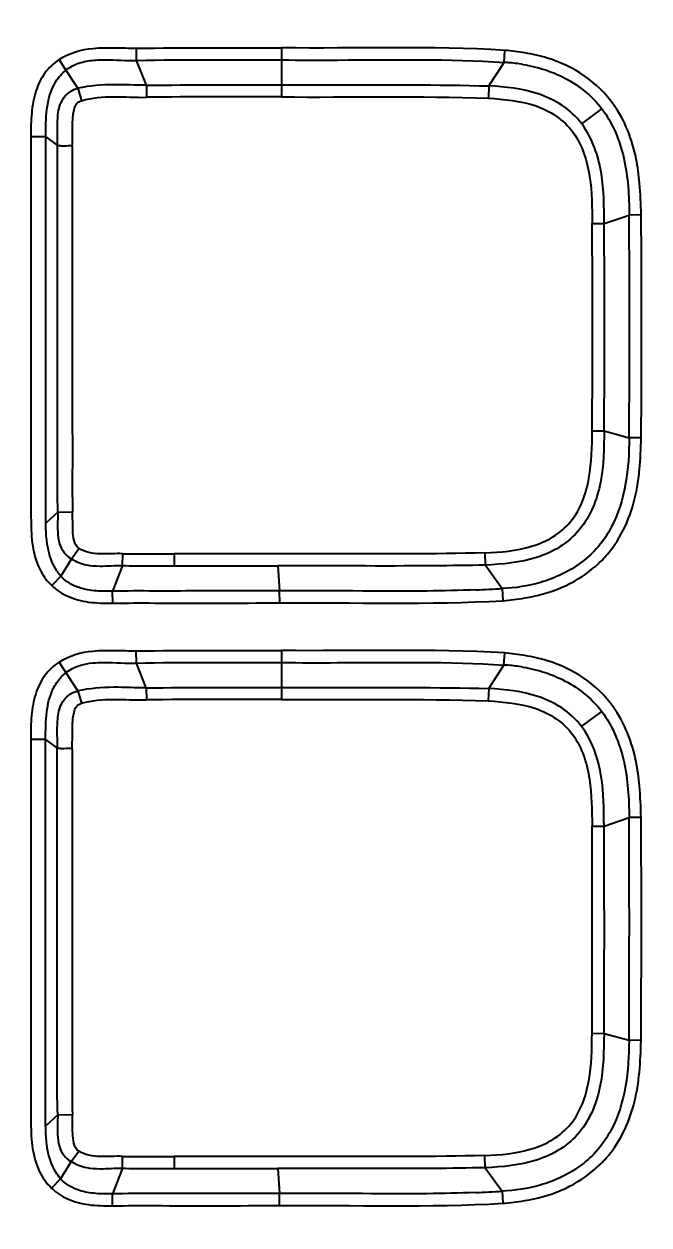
# Model space of a CAD drawing. Header units: millimetres. Extents: x 7426 to 8300, y 123 to 421.
# Drawn here: x 8011.42 to 8014.69, y 324.44 to 330.72 of the extents above; entities that cross this region are included whole.
import ezdxf

# ---------------------------------------------------------------- set-up
doc = ezdxf.new("R2010")
doc.units = ezdxf.units.MM
doc.layers.add('20_ALL_FEATURES', color=7, linetype='Continuous')
doc.layers.add('多重引线', color=7, linetype='Continuous')
doc.styles.add('微软雅黑', font='msyh.ttc')
doc.dimstyles.new('尺寸标注_1_4比例', dxfattribs={"dimtxt": 2.1, "dimasz": 1.7, "dimexe": 0.5, "dimexo": 0.4, "dimgap": 0.5, "dimtad": 1, "dimdec": 1, "dimlfac": 4, "dimdsep": 46, "dimtxsty": '微软雅黑', "dimcen": 0.09, "dimadec": 0, "dimazin": 0, "dimtp": 0.01, "dimtm": 0.01, "dimtfac": 1, "dimtdec": 1, "dimtofl": 0, "dimtmove": 0, "dimatfit": 3, "dimfxl": 1, "dimtolj": 1, "dimarcsym": 0})

# ---------------------------------------------------------------- blocks, each defined once
blk = doc.blocks.new('*D890')
at = {"layer": 'Defpoints', "color": 0}
for p in [(8010.9443, 360.1863), (8006.63, 320.4735), (8032.781, 320.4735)]:
    blk.add_point(p, dxfattribs=at)
at = {"layer": '多重引线', "color": 0, "lineweight": -2}
for p, q in [((8011.3443, 360.1863), (8033.281, 360.1863)), ((8032.781, 358.4863), (8032.781, 322.1735)), ((8007.03, 320.4735), (8033.281, 320.4735))]:
    blk.add_line(p, q, dxfattribs=at)
at = {"layer": '多重引线', "color": 0}
for points in [[(8033.0643, 358.4863), (8032.4976, 358.4863), (8032.781, 360.1863)], [(8032.4976, 322.1735), (8033.0643, 322.1735), (8032.781, 320.4735)]]:
    blk.add_solid(points, dxfattribs=at)
at = {"layer": '多重引线', "color": 0, "insert": (8031.1896, 340.3299), "char_height": 2.1, "attachment_point": 5, "rotation": 90, "style": '微软雅黑'}
blk.add_mtext('\\A1;158.9', dxfattribs=at)

msp = doc.modelspace()

# ---------------------------------------------------------------- linework, layer by layer
at = {"layer": '20_ALL_FEATURES', "color": 7, "linetype": 'Continuous'}
for p, q in [((8012.0094, 330.5272), (8012.0082, 330.5904)), ((8012.7667, 330.5926), (8012.7663, 330.3362)), ((8011.6346, 330.4852), (8011.6045, 330.5315)), ((8012.0604, 330.397), (8012.0094, 330.5272)), ((8013.9299, 330.5164), (8013.9338, 330.5796)), ((8011.7024, 330.3811), (8011.6346, 330.4852)), ((8013.8501, 330.3937), (8013.9299, 330.5164)), ((8011.7024, 330.3811), (8011.7217, 330.3166)), ((8012.0604, 330.397), (8012.0613, 330.3342)), ((8013.8501, 330.3937), (8013.8479, 330.3298)), ((8014.3356, 330.1951), (8014.441, 330.2742)), ((8011.5344, 330.1276), (8011.4565, 330.1276)), ((8011.5344, 330.1276), (8011.5954, 330.0817)), ((8014.4529, 329.6743), (8014.5836, 329.7191)), ((8014.6466, 329.7194), (8014.5836, 329.7191)), ((8014.3901, 329.674), (8014.4529, 329.6743)), ((8014.39, 328.5922), (8014.4529, 328.5919)), ((8014.4529, 328.5919), (8014.5834, 328.5557)), ((8014.6464, 328.5553), (8014.5834, 328.5557)), ((8011.5976, 328.166), (8011.5347, 328.1088)), ((8011.5976, 328.166), (8011.6744, 328.1683)), ((8011.6687, 327.9217), (8011.7075, 327.9772)), ((8013.8319, 327.8899), (8013.83, 327.9538)), ((8011.6687, 327.9217), (8011.6129, 327.8327)), ((8011.9354, 327.8876), (8011.937, 327.9494)), ((8012.2058, 327.9484), (8012.2058, 327.8856)), ((8011.6129, 327.8327), (8011.5656, 327.7833)), ((8011.9354, 327.8876), (8011.8834, 327.7535)), ((8012.748, 327.8856), (8012.7567, 327.7555)), ((8013.8319, 327.8899), (8013.9203, 327.7671)), ((8013.9203, 327.7671), (8013.9239, 327.7039)), ((8011.8842, 327.6911), (8011.8834, 327.7535)), ((8012.7572, 327.6924), (8012.7567, 327.7555)), ((8012.0086, 327.3782), (8012.0075, 327.4414)), ((8012.7659, 327.4436), (8012.7656, 327.1872)), ((8013.9292, 327.3674), (8013.9331, 327.4306)), ((8011.7017, 327.2321), (8011.6038, 327.3825)), ((8012.0596, 327.248), (8012.0086, 327.3782)), ((8013.8494, 327.2447), (8013.9292, 327.3674)), ((8011.7017, 327.2321), (8011.721, 327.1676)), ((8012.0596, 327.248), (8012.0606, 327.1852)), ((8013.8494, 327.2447), (8013.8472, 327.1808)), ((8014.3349, 327.0461), (8014.4402, 327.1252)), ((8011.5337, 326.9786), (8011.4558, 326.9786)), ((8011.5337, 326.9786), (8011.5947, 326.9327)), ((8014.3894, 326.525), (8014.4522, 326.5253)), ((8014.4522, 326.5253), (8014.5829, 326.5701)), ((8014.6459, 326.5704), (8014.5829, 326.5701)), ((8014.3893, 325.4432), (8014.4522, 325.4429)), ((8014.4522, 325.4429), (8014.5827, 325.4067)), ((8014.6457, 325.4063), (8014.5827, 325.4067)), ((8011.5969, 325.017), (8011.534, 324.9598)), ((8011.5969, 325.017), (8011.6737, 325.0193)), ((8011.6679, 324.7727), (8011.7068, 324.8281)), ((8011.6679, 324.7727), (8011.6122, 324.6837)), ((8011.9347, 324.7386), (8011.9363, 324.8004)), ((8012.2051, 324.7994), (8012.205, 324.7366)), ((8013.8312, 324.7409), (8013.8293, 324.8048)), ((8011.9347, 324.7386), (8011.8826, 324.6045)), ((8012.7473, 324.7366), (8012.756, 324.6065)), ((8013.8312, 324.7409), (8013.9196, 324.6181)), ((8011.6122, 324.6837), (8011.5649, 324.6342)), ((8011.8835, 324.5421), (8011.8826, 324.6045)), ((8012.7564, 324.5434), (8012.756, 324.6065)), ((8013.9196, 324.6181), (8013.9232, 324.5549))]:
    msp.add_line(p, q, dxfattribs=at)
for centre, radius, start, end in [((8013.8893, 329.6587), 0.8587, 85.82749, 87.29211), ((8013.8909, 329.6772), 0.8401, 80.60589, 85.84315), ((7905.7542, 329.1601), 108.8308, 359.681813, 0.294286), ((7907.4992, 329.1561), 107.1489, 359.678732, 0.301188), ((7913.4332, 329.1406), 100.9584, 359.688775, 0.302706), ((7915.157, 329.1359), 99.2974, 359.686072, 0.310668), ((8014.0152, 328.3363), 0.5986, 315.4189, 323.50884), ((8013.9913, 328.3595), 0.6319, 309.98193, 315.43986), ((8011.8063, 328.0193), 0.3385, 205.77257, 208.9559), ((8011.7992, 327.9976), 0.2487, 213.52247, 221.50626), ((8012.473, 455.5129), 127.6276, 269.880017, 270.123433), ((8013.538, 334.0836), 6.3281, 272.20946, 273.46377), ((8013.8886, 326.5096), 0.8587, 85.83109, 87.29211), ((8013.8902, 326.5284), 0.8399, 80.5563, 85.84712), ((7913.4325, 325.9916), 100.9584, 359.688775, 0.302706), ((7915.1563, 325.9869), 99.2974, 359.686072, 0.310668), ((7905.7535, 326.0111), 108.8308, 359.681813, 0.294286), ((7907.4985, 326.0071), 107.1489, 359.678732, 0.301188), ((8014.019, 325.1836), 0.5928, 317.67369, 323.3557), ((8013.9938, 325.2069), 0.627, 309.86462, 317.65166), ((8012.4723, 452.3639), 127.6276, 269.880017, 270.123433), ((8013.5373, 330.9333), 6.3268, 272.21189, 273.46385)]:
    msp.add_arc(centre, radius, start, end, dxfattribs=at)
for points, knots in [([(7985.2818, 358.8617), (7987.3311, 358.8617), (7990.4049, 358.8617), (7994.5034, 358.8617), (7997.5773, 358.8617), (8000.6511, 358.8617), (8003.725, 358.8617), (8006.2865, 358.8617), (8008.3359, 358.8617), (8009.8728, 358.8618), (8011.4098, 358.8611), (8012.9461, 358.8568), (8014.2302, 358.8343), (8015.2451, 358.6877), (8015.977, 358.4318), (8016.569, 357.9158), (8016.9147, 357.2177), (8017.0858, 356.4657), (8017.1526, 355.6989), (8017.1711, 354.9311), (8017.1822, 353.9068), (8017.1919, 352.1137), (8017.1883, 349.5521), (8017.1895, 346.4779), (8017.1892, 343.404), (8017.1893, 340.3302), (8017.1892, 337.2563), (8017.1895, 334.1825), (8017.1883, 331.109), (8017.1918, 328.5471), (8017.1823, 326.7538), (8017.171, 325.7289), (8017.1528, 324.9615), (8017.0854, 324.1956), (8016.9157, 323.444), (8016.5692, 322.7465), (8015.9773, 322.227), (8015.2418, 321.9722), (8014.2278, 321.8261), (8012.9449, 321.8036), (8011.4103, 321.7992), (8009.8725, 321.7986), (8008.3359, 321.7987), (8006.2865, 321.7986), (8003.725, 321.7987), (8000.6511, 321.7987), (7997.5773, 321.7987), (7994.5034, 321.7987), (7990.4049, 321.7987), (7987.3311, 321.7987), (7985.2818, 321.7987)], [0, 0, 0, 0, 0.062517, 0.093776, 0.125034, 0.156293, 0.187552, 0.21881, 0.23444, 0.250071, 0.265698, 0.281326, 0.296961, 0.304806, 0.312556, 0.320276, 0.32808, 0.335905, 0.343705, 0.351523, 0.359333, 0.374956, 0.406226, 0.437483, 0.468742, 0.5, 0.531259, 0.562517, 0.593774, 0.625025, 0.640673, 0.648483, 0.656295, 0.664089, 0.671906, 0.679693, 0.687443, 0.695242, 0.703089, 0.718652, 0.73431, 0.749928, 0.765561, 0.781189, 0.812448, 0.843707, 0.874966, 0.906224, 0.937483, 1, 1, 1, 1]), ([(8011.7818, 330.5899), (8011.8194, 330.5935), (8011.895, 330.5925), (8011.9705, 330.5918), (8012.0082, 330.5904)], [0, 0, 0, 0, 0.500011, 1, 1, 1, 1]), ([(8011.6045, 330.5315), (8011.5754, 330.5127), (8011.5239, 330.4635), (8011.4936, 330.3999), (8011.4829, 330.3669)], [0, 0, 0, 0, 0.499823, 1, 1, 1, 1]), ([(8011.6951, 330.508), (8011.7028, 330.5111), (8011.7354, 330.5221), (8011.7698, 330.5272), (8011.7958, 330.5289)], [0, 0, 0, 0, 0.242447, 1, 1, 1, 1]), ([(8011.7958, 330.5289), (8011.8123, 330.53), (8011.8836, 330.5311), (8011.9548, 330.5255), (8012.0094, 330.5272)], [0, 0, 0, 0, 0.232943, 1, 1, 1, 1]), ([(8012.7664, 330.5298), (8012.864, 330.5285), (8013.2518, 330.5289), (8013.6402, 330.5354), (8013.9299, 330.5164)], [0, 0, 0, 0, 0.25158, 1, 1, 1, 1]), ([(8014.502, 330.2967), (8014.4608, 330.355), (8014.3553, 330.4565), (8014.2239, 330.5183), (8014.1555, 330.5393)], [0, 0, 0, 0, 0.499684, 1, 1, 1, 1]), ([(8014.1458, 330.4771), (8014.175, 330.4675), (8014.2867, 330.4228), (8014.387, 330.3458), (8014.441, 330.2742)], [0, 0, 0, 0, 0.255571, 1, 1, 1, 1]), ([(8012.7664, 330.3991), (8012.8564, 330.3986), (8013.2176, 330.3988), (8013.5789, 330.4011), (8013.8501, 330.3937)], [0, 0, 0, 0, 0.249076, 1, 1, 1, 1]), ([(8011.5954, 330.0817), (8011.5973, 330.1105), (8011.5939, 330.154), (8011.5962, 330.2118), (8011.599, 330.2692), (8011.623, 330.3391), (8011.6745, 330.3764), (8011.7024, 330.3811)], [0, 0, 0, 0, 0.252118, 0.378126, 0.50424, 0.753144, 1, 1, 1, 1]), ([(8012.0604, 330.397), (8012.0038, 330.3968), (8011.8844, 330.4045), (8011.764, 330.3948), (8011.7024, 330.3811)], [0, 0, 0, 0, 0.472731, 1, 1, 1, 1]), ([(8014.3356, 330.1951), (8014.3072, 330.2331), (8014.2367, 330.298), (8014.0712, 330.3743), (8013.9368, 330.3892), (8013.8501, 330.3937)], [0, 0, 0, 0, 0.263502, 0.518565, 1, 1, 1, 1]), ([(8011.6729, 330.0793), (8011.6752, 330.1218), (8011.6726, 330.175), (8011.6769, 330.2389), (8011.6821, 330.2701), (8011.6922, 330.3016), (8011.7118, 330.3134), (8011.7217, 330.3166)], [0, 0, 0, 0, 0.501244, 0.626556, 0.751812, 0.876835, 1, 1, 1, 1]), ([(8013.8479, 330.3298), (8013.9299, 330.3232), (8014.0553, 330.3134), (8014.2058, 330.2416), (8014.3269, 330.1256), (8014.3885, 329.9195), (8014.39, 329.7563), (8014.3901, 329.674)], [0, 0, 0, 0, 0.250246, 0.37562, 0.500723, 0.74951, 1, 1, 1, 1]), ([(8014.441, 330.2742), (8014.4978, 330.1989), (8014.5725, 330.0126), (8014.5835, 329.8183), (8014.5836, 329.7191)], [0, 0, 0, 0, 0.487422, 1, 1, 1, 1]), ([(8014.4529, 329.6743), (8014.4518, 329.7613), (8014.4527, 329.9413), (8014.3915, 330.1204), (8014.3356, 330.1951)], [0, 0, 0, 0, 0.482658, 1, 1, 1, 1]), ([(8011.4565, 330.1276), (8011.4565, 329.9494), (8011.4565, 329.5929), (8011.4565, 329.1472), (8011.4565, 328.7907), (8011.4566, 328.5236), (8011.4563, 328.301), (8011.4566, 328.123), (8011.4595, 328.0334), (8011.4664, 327.989)], [0, 0, 0, 0, 0.250009, 0.500018, 0.625019, 0.750011, 0.874759, 0.937013, 1, 1, 1, 1]), ([(8011.5346, 328.1088), (8011.5338, 328.1922), (8011.5347, 328.3598), (8011.534, 328.6958), (8011.5345, 329.2854), (8011.5343, 329.7907), (8011.5343, 330.1276)], [0, 0, 0, 0, 0.123912, 0.249035, 0.499343, 1, 1, 1, 1]), ([(8011.5979, 328.166), (8011.5942, 328.2468), (8011.5962, 328.4075), (8011.5949, 328.7274), (8011.5956, 329.1258), (8011.5953, 329.6037), (8011.5953, 329.9224), (8011.5953, 330.0817)], [0, 0, 0, 0, 0.126707, 0.251512, 0.501032, 0.750519, 1, 1, 1, 1]), ([(8011.5954, 330.0817), (8011.6008, 330.0818), (8011.6125, 330.082), (8011.6377, 330.0779), (8011.661, 330.087), (8011.6729, 330.0793)], [0, 0, 0, 0, 0.206057, 0.451387, 1, 1, 1, 1]), ([(8011.6732, 330.0793), (8011.6732, 329.9202), (8011.6731, 329.602), (8011.6734, 329.1246), (8011.6727, 328.7267), (8011.6739, 328.408), (8011.6723, 328.2483), (8011.6746, 328.1683)], [0, 0, 0, 0, 0.249791, 0.499572, 0.749397, 0.874386, 1, 1, 1, 1]), ([(8013.83, 327.9538), (8013.9117, 327.9567), (8014.0357, 327.9685), (8014.1882, 328.0317), (8014.3156, 328.1403), (8014.3875, 328.3449), (8014.3892, 328.5094), (8014.39, 328.5922)], [0, 0, 0, 0, 0.248858, 0.373488, 0.497632, 0.747645, 1, 1, 1, 1]), ([(8014.4529, 328.5919), (8014.4516, 328.5015), (8014.4504, 328.3212), (8014.3644, 328.1009), (8014.2263, 327.9803), (8014.0592, 327.9066), (8013.922, 327.894), (8013.8319, 327.8899)], [0, 0, 0, 0, 0.250563, 0.499238, 0.624488, 0.749781, 1, 1, 1, 1]), ([(8014.5834, 328.5557), (8014.5829, 328.4754), (8014.5744, 328.3148), (8014.5158, 328.119), (8014.4262, 327.9843), (8014.3081, 327.8741), (8014.1962, 327.8213), (8014.1193, 327.799)], [0, 0, 0, 0, 0.250287, 0.499923, 0.625248, 0.750472, 1, 1, 1, 1]), ([(8011.5976, 328.166), (8011.598, 328.1501), (8011.5956, 328.1162), (8011.5967, 328.0608), (8011.6024, 327.9879), (8011.639, 327.9372), (8011.6687, 327.9217)], [0, 0, 0, 0, 0.178999, 0.38157, 0.62332, 1, 1, 1, 1]), ([(8011.7075, 327.9772), (8011.6938, 327.9859), (8011.6788, 328.0195), (8011.6742, 328.0846), (8011.6755, 328.135), (8011.6744, 328.1683)], [0, 0, 0, 0, 0.24563, 0.496962, 1, 1, 1, 1]), ([(8011.5434, 327.9925), (8011.5418, 328.0017), (8011.5363, 328.0402), (8011.535, 328.0792), (8011.5347, 328.1088)], [0, 0, 0, 0, 0.239225, 1, 1, 1, 1]), ([(8011.5662, 327.9089), (8011.5636, 327.9154), (8011.5536, 327.9426), (8011.547, 327.9709), (8011.5434, 327.9925)], [0, 0, 0, 0, 0.242009, 1, 1, 1, 1]), ([(8011.937, 327.9494), (8011.8979, 327.9506), (8011.822, 327.9447), (8011.7391, 327.955), (8011.7075, 327.9772)], [0, 0, 0, 0, 0.503424, 1, 1, 1, 1]), ([(8013.83, 327.9538), (8013.5593, 327.946), (8013.0177, 327.95), (8012.4764, 327.9481), (8012.2058, 327.9484)], [0, 0, 0, 0, 0.500316, 1, 1, 1, 1]), ([(8011.6687, 327.9217), (8011.6929, 327.9073), (8011.7424, 327.8881), (8011.8337, 327.8824), (8011.8963, 327.8885), (8011.9354, 327.8876)], [0, 0, 0, 0, 0.309637, 0.570341, 1, 1, 1, 1]), ([(8011.716, 327.7697), (8011.7059, 327.7727), (8011.6677, 327.7864), (8011.6325, 327.8101), (8011.6129, 327.8327)], [0, 0, 0, 0, 0.261224, 1, 1, 1, 1]), ([(8011.9354, 327.8876), (8011.9581, 327.8866), (8012.0482, 327.8843), (8012.1384, 327.8857), (8012.2058, 327.8856)], [0, 0, 0, 0, 0.252541, 1, 1, 1, 1]), ([(8013.8319, 327.8899), (8013.7413, 327.8878), (8013.38, 327.883), (8013.0187, 327.8863), (8012.748, 327.8856)], [0, 0, 0, 0, 0.250782, 1, 1, 1, 1]), ([(8014.0376, 327.7182), (8014.1027, 327.7291), (8014.2318, 327.763), (8014.3467, 327.8329), (8014.3973, 327.8753)], [0, 0, 0, 0, 0.499758, 1, 1, 1, 1]), ([(8012.7567, 327.7553), (8012.6115, 327.7541), (8012.3936, 327.7549), (8012.1025, 327.7541), (8011.9565, 327.755), (8011.8834, 327.7534)], [0, 0, 0, 0, 0.498758, 0.748613, 1, 1, 1, 1]), ([(8013.782, 327.7603), (8013.697, 327.757), (8013.3552, 327.7499), (8013.0134, 327.7576), (8012.7567, 327.7555)], [0, 0, 0, 0, 0.248761, 1, 1, 1, 1]), ([(8011.8842, 327.6911), (8011.9571, 327.692), (8012.2481, 327.6915), (8012.5391, 327.6909), (8012.7572, 327.6925)], [0, 0, 0, 0, 0.250464, 1, 1, 1, 1]), ([(8011.7811, 327.4409), (8011.8186, 327.4445), (8011.8943, 327.4435), (8011.9697, 327.4428), (8012.0075, 327.4414)], [0, 0, 0, 0, 0.500011, 1, 1, 1, 1]), ([(8014.4999, 327.1496), (8014.4587, 327.2075), (8014.3535, 327.308), (8014.2228, 327.3694), (8014.1548, 327.3903)], [0, 0, 0, 0, 0.499696, 1, 1, 1, 1]), ([(8011.6397, 327.3273), (8011.6502, 327.3358), (8011.6968, 327.3661), (8011.7534, 327.3771), (8011.7951, 327.3799)], [0, 0, 0, 0, 0.243959, 1, 1, 1, 1]), ([(8011.7951, 327.3799), (8011.8116, 327.381), (8011.8829, 327.3821), (8011.9541, 327.3764), (8012.0086, 327.3782)], [0, 0, 0, 0, 0.232943, 1, 1, 1, 1]), ([(8012.7657, 327.3808), (8012.8633, 327.3795), (8013.251, 327.3799), (8013.6395, 327.3864), (8013.9292, 327.3674)], [0, 0, 0, 0, 0.25158, 1, 1, 1, 1]), ([(8014.1451, 327.3281), (8014.1743, 327.3184), (8014.286, 327.2738), (8014.3863, 327.1967), (8014.4402, 327.1252)], [0, 0, 0, 0, 0.255571, 1, 1, 1, 1]), ([(8011.5947, 326.9327), (8011.5966, 326.9615), (8011.5932, 327.005), (8011.5955, 327.0628), (8011.5983, 327.1202), (8011.6223, 327.1901), (8011.6737, 327.2274), (8011.7017, 327.2321)], [0, 0, 0, 0, 0.252118, 0.378126, 0.50424, 0.753144, 1, 1, 1, 1]), ([(8012.0596, 327.248), (8012.0031, 327.2478), (8011.8837, 327.2555), (8011.7632, 327.2458), (8011.7017, 327.2321)], [0, 0, 0, 0, 0.472731, 1, 1, 1, 1]), ([(8012.7657, 327.2501), (8012.8557, 327.2496), (8013.2169, 327.2497), (8013.5782, 327.252), (8013.8494, 327.2447)], [0, 0, 0, 0, 0.249076, 1, 1, 1, 1]), ([(8014.3349, 327.0461), (8014.3065, 327.0841), (8014.236, 327.149), (8014.0704, 327.2252), (8013.9361, 327.2402), (8013.8494, 327.2447)], [0, 0, 0, 0, 0.263502, 0.518565, 1, 1, 1, 1]), ([(8011.6722, 326.9303), (8011.6745, 326.9728), (8011.6719, 327.026), (8011.6761, 327.0899), (8011.6814, 327.1211), (8011.6915, 327.1526), (8011.7111, 327.1644), (8011.721, 327.1676)], [0, 0, 0, 0, 0.501244, 0.626556, 0.751812, 0.876835, 1, 1, 1, 1]), ([(8013.8472, 327.1808), (8013.9292, 327.1742), (8014.0545, 327.1644), (8014.2051, 327.0926), (8014.3262, 326.9766), (8014.3877, 326.7705), (8014.3893, 326.6073), (8014.3894, 326.525)], [0, 0, 0, 0, 0.250246, 0.37562, 0.500723, 0.74951, 1, 1, 1, 1]), ([(8014.4402, 327.1252), (8014.4971, 327.0499), (8014.5718, 326.8636), (8014.5828, 326.6693), (8014.5829, 326.5701)], [0, 0, 0, 0, 0.487422, 1, 1, 1, 1]), ([(8014.4522, 326.5253), (8014.4511, 326.6123), (8014.452, 326.7923), (8014.3907, 326.9714), (8014.3349, 327.0461)], [0, 0, 0, 0, 0.482658, 1, 1, 1, 1]), ([(8011.4558, 326.9786), (8011.4558, 326.8004), (8011.4558, 326.4439), (8011.4558, 325.9982), (8011.4557, 325.6417), (8011.4559, 325.3746), (8011.4556, 325.152), (8011.4558, 324.974), (8011.4588, 324.8843), (8011.4657, 324.84)], [0, 0, 0, 0, 0.250009, 0.500018, 0.625019, 0.750011, 0.874759, 0.937013, 1, 1, 1, 1]), ([(8011.5339, 324.9598), (8011.5331, 325.0432), (8011.534, 325.2108), (8011.5333, 325.5468), (8011.5338, 326.1363), (8011.5336, 326.6417), (8011.5336, 326.9786)], [0, 0, 0, 0, 0.123912, 0.249035, 0.499343, 1, 1, 1, 1]), ([(8011.5972, 325.017), (8011.5935, 325.0978), (8011.5954, 325.2585), (8011.5941, 325.5784), (8011.5948, 325.9768), (8011.5945, 326.4547), (8011.5946, 326.7734), (8011.5946, 326.9327)], [0, 0, 0, 0, 0.126707, 0.251512, 0.501032, 0.750519, 1, 1, 1, 1]), ([(8011.5947, 326.9327), (8011.6, 326.9328), (8011.6118, 326.933), (8011.637, 326.9289), (8011.6603, 326.938), (8011.6722, 326.9303)], [0, 0, 0, 0, 0.206057, 0.451387, 1, 1, 1, 1]), ([(8011.6725, 326.9303), (8011.6725, 326.7712), (8011.6724, 326.453), (8011.6727, 325.9756), (8011.672, 325.5777), (8011.6732, 325.259), (8011.6715, 325.0993), (8011.6739, 325.0193)], [0, 0, 0, 0, 0.249791, 0.499572, 0.749397, 0.874386, 1, 1, 1, 1]), ([(8013.8293, 324.8048), (8013.911, 324.8077), (8014.035, 324.8195), (8014.1875, 324.8826), (8014.3148, 324.9913), (8014.3868, 325.1959), (8014.3885, 325.3603), (8014.3893, 325.4432)], [0, 0, 0, 0, 0.248858, 0.373488, 0.497632, 0.747645, 1, 1, 1, 1]), ([(8014.4522, 325.4429), (8014.4509, 325.3525), (8014.4496, 325.1722), (8014.3636, 324.9518), (8014.2256, 324.8313), (8014.0585, 324.7576), (8013.9213, 324.745), (8013.8312, 324.7409)], [0, 0, 0, 0, 0.250563, 0.499238, 0.624488, 0.749781, 1, 1, 1, 1]), ([(8014.5827, 325.4067), (8014.5822, 325.3264), (8014.5737, 325.1658), (8014.515, 324.97), (8014.4255, 324.8353), (8014.3073, 324.7251), (8014.1955, 324.6723), (8014.1186, 324.65)], [0, 0, 0, 0, 0.250287, 0.499923, 0.625248, 0.750472, 1, 1, 1, 1]), ([(8011.5969, 325.017), (8011.5973, 325.0011), (8011.5949, 324.9672), (8011.596, 324.9118), (8011.6017, 324.8388), (8011.6383, 324.7882), (8011.6679, 324.7727)], [0, 0, 0, 0, 0.178999, 0.38157, 0.62332, 1, 1, 1, 1]), ([(8011.7068, 324.8281), (8011.6931, 324.8369), (8011.6781, 324.8705), (8011.6735, 324.9356), (8011.6748, 324.986), (8011.6737, 325.0193)], [0, 0, 0, 0, 0.24563, 0.496962, 1, 1, 1, 1]), ([(8011.5426, 324.8435), (8011.5411, 324.8527), (8011.5356, 324.8912), (8011.5342, 324.9302), (8011.5339, 324.9598)], [0, 0, 0, 0, 0.239225, 1, 1, 1, 1]), ([(8011.6121, 324.6837), (8011.6027, 324.6944), (8011.5676, 324.7417), (8011.55, 324.7998), (8011.5426, 324.8435)], [0, 0, 0, 0, 0.243454, 1, 1, 1, 1]), ([(8011.9363, 324.8004), (8011.8972, 324.8016), (8011.8213, 324.7957), (8011.7384, 324.806), (8011.7068, 324.8281)], [0, 0, 0, 0, 0.503424, 1, 1, 1, 1]), ([(8011.6679, 324.7727), (8011.6921, 324.7583), (8011.7417, 324.7391), (8011.833, 324.7334), (8011.8956, 324.7395), (8011.9347, 324.7386)], [0, 0, 0, 0, 0.309637, 0.570341, 1, 1, 1, 1]), ([(8013.8293, 324.8048), (8013.5586, 324.797), (8013.017, 324.801), (8012.4756, 324.7991), (8012.2051, 324.7994)], [0, 0, 0, 0, 0.500316, 1, 1, 1, 1]), ([(8011.9347, 324.7386), (8011.9574, 324.7376), (8012.0475, 324.7352), (8012.1377, 324.7367), (8012.205, 324.7366)], [0, 0, 0, 0, 0.252541, 1, 1, 1, 1]), ([(8013.8312, 324.7409), (8013.7406, 324.7388), (8013.3793, 324.734), (8013.018, 324.7372), (8012.7473, 324.7366)], [0, 0, 0, 0, 0.250782, 1, 1, 1, 1]), ([(8014.0375, 324.5693), (8014.1023, 324.5802), (8014.2308, 324.614), (8014.3453, 324.6834), (8014.3957, 324.7256)], [0, 0, 0, 0, 0.499754, 1, 1, 1, 1]), ([(8011.7524, 324.6118), (8011.7385, 324.6143), (8011.6871, 324.6265), (8011.6376, 324.6543), (8011.6122, 324.6837)], [0, 0, 0, 0, 0.266238, 1, 1, 1, 1]), ([(8012.756, 324.6063), (8012.6108, 324.6051), (8012.3928, 324.6058), (8012.1017, 324.6051), (8011.9558, 324.606), (8011.8826, 324.6044)], [0, 0, 0, 0, 0.498758, 0.748613, 1, 1, 1, 1]), ([(8013.7815, 324.6113), (8013.6965, 324.6079), (8013.3547, 324.6009), (8013.0128, 324.6086), (8012.756, 324.6065)], [0, 0, 0, 0, 0.248761, 1, 1, 1, 1]), ([(8011.8835, 324.5421), (8011.9563, 324.543), (8012.2473, 324.5425), (8012.5383, 324.5419), (8012.7564, 324.5435)], [0, 0, 0, 0, 0.250464, 1, 1, 1, 1])]:
    msp.add_open_spline(points, degree=3, knots=knots, dxfattribs=at)
for points in [[(8011.6045, 330.5315), (8011.6562, 330.5661), (8011.7199, 330.584), (8011.7818, 330.5899)], [(8012.0082, 330.5902), (8012.261, 330.5949), (8012.5138, 330.5919), (8012.7667, 330.5928)], [(8013.9338, 330.5796), (8013.5455, 330.6035), (8013.1557, 330.588), (8012.7667, 330.5926)], [(8012.0094, 330.5272), (8012.2617, 330.532), (8012.5141, 330.5289), (8012.7664, 330.5298)], [(8014.039, 330.5662), (8014.0041, 330.572), (8013.969, 330.5762), (8013.9338, 330.5796)], [(8014.1555, 330.5393), (8014.1174, 330.551), (8014.0783, 330.5596), (8014.039, 330.5662)], [(8011.5872, 330.4166), (8011.6014, 330.4392), (8011.6196, 330.4597), (8011.6404, 330.4763)], [(8011.6404, 330.4763), (8011.6568, 330.4896), (8011.6755, 330.5002), (8011.6951, 330.508)], [(8014.028, 330.506), (8014.0679, 330.4994), (8014.1074, 330.4898), (8014.1458, 330.4771)], [(8011.5404, 330.2715), (8011.5468, 330.3219), (8011.5603, 330.3735), (8011.5872, 330.4166)], [(8011.4829, 330.3669), (8011.471, 330.33), (8011.4644, 330.2912), (8011.4608, 330.2525)], [(8011.7217, 330.3166), (8011.8303, 330.3492), (8011.948, 330.3323), (8012.0613, 330.3342)], [(8012.0604, 330.397), (8012.2957, 330.4006), (8012.5311, 330.3985), (8012.7664, 330.3991)], [(8012.7663, 330.3362), (8013.1268, 330.3337), (8013.4876, 330.3419), (8013.8479, 330.3298)], [(8012.7663, 330.3362), (8012.5313, 330.3356), (8012.2963, 330.3378), (8012.0613, 330.3342)], [(8014.6201, 330.0127), (8014.5998, 330.1132), (8014.5611, 330.2129), (8014.502, 330.2967)], [(8011.4608, 330.2525), (8011.457, 330.2111), (8011.4566, 330.1693), (8011.4565, 330.1276)], [(8011.5344, 330.1276), (8011.5343, 330.1756), (8011.5343, 330.2239), (8011.5404, 330.2715)], [(8014.6378, 329.8859), (8014.6341, 329.9284), (8014.6286, 329.9709), (8014.6201, 330.0127)], [(8014.6466, 329.7194), (8014.6447, 329.7749), (8014.6427, 329.8306), (8014.6378, 329.8859)], [(8014.6375, 328.3888), (8014.6429, 328.4441), (8014.6449, 328.4997), (8014.6464, 328.5553)], [(8014.6252, 328.297), (8014.6306, 328.3274), (8014.6346, 328.358), (8014.6375, 328.3888)], [(8014.4964, 327.9803), (8014.5641, 328.072), (8014.6053, 328.1848), (8014.6252, 328.297)], [(8011.4664, 327.989), (8011.4726, 327.9488), (8011.4838, 327.9087), (8011.5015, 327.8721)], [(8011.5918, 327.8602), (8011.5816, 327.8755), (8011.5732, 327.8919), (8011.5662, 327.9089)], [(8011.937, 327.9494), (8012.0266, 327.9471), (8012.1162, 327.9485), (8012.2058, 327.9484)], [(8011.5101, 327.8554), (8011.5248, 327.8288), (8011.5435, 327.804), (8011.5656, 327.7833)], [(8011.5656, 327.7833), (8011.5896, 327.7598), (8011.6187, 327.741), (8011.6493, 327.7272)], [(8011.7532, 327.7608), (8011.7407, 327.7631), (8011.7282, 327.766), (8011.716, 327.7697)], [(8014.1193, 327.799), (8014.0548, 327.7803), (8013.9874, 327.7702), (8013.9203, 327.7671)], [(8011.6493, 327.7272), (8011.6838, 327.7118), (8011.7212, 327.7022), (8011.7586, 327.697)], [(8011.7975, 327.7551), (8011.7827, 327.7563), (8011.7679, 327.7581), (8011.7532, 327.7608)], [(8011.8834, 327.7535), (8011.8548, 327.7527), (8011.8261, 327.7528), (8011.7975, 327.7551)], [(8012.7572, 327.6925), (8013.1461, 327.6954), (8013.5356, 327.6818), (8013.9239, 327.7039)], [(8013.9239, 327.7039), (8013.9619, 327.7074), (8013.9999, 327.7119), (8014.0376, 327.7182)], [(8011.7586, 327.697), (8011.8001, 327.6913), (8011.8423, 327.6907), (8011.8842, 327.6911)], [(8013.9331, 327.4306), (8013.5447, 327.4545), (8013.155, 327.439), (8012.7659, 327.4436)], [(8011.6038, 327.3825), (8011.6555, 327.417), (8011.7191, 327.435), (8011.7811, 327.4409)], [(8012.0075, 327.4411), (8012.2602, 327.4459), (8012.5131, 327.4429), (8012.7659, 327.4438)], [(8014.039, 327.4171), (8014.0039, 327.4229), (8013.9685, 327.4272), (8013.9331, 327.4306)], [(8014.1548, 327.3903), (8014.1169, 327.4019), (8014.0781, 327.4105), (8014.039, 327.4171)], [(8011.6038, 327.3825), (8011.5758, 327.3644), (8011.5509, 327.3409), (8011.531, 327.3142)], [(8011.5865, 327.2676), (8011.6006, 327.2902), (8011.6188, 327.3107), (8011.6397, 327.3273)], [(8012.0086, 327.3782), (8012.261, 327.3829), (8012.5133, 327.3799), (8012.7657, 327.3808)], [(8014.028, 327.3569), (8014.0677, 327.3503), (8014.1069, 327.3407), (8014.1451, 327.3281)], [(8011.531, 327.3142), (8011.5094, 327.2854), (8011.4933, 327.2521), (8011.4822, 327.2179)], [(8011.5721, 327.2412), (8011.5764, 327.2502), (8011.5812, 327.2591), (8011.5865, 327.2676)], [(8011.4822, 327.2179), (8011.4702, 327.181), (8011.4637, 327.1422), (8011.4601, 327.1035)], [(8011.5396, 327.1225), (8011.5448, 327.1632), (8011.5546, 327.2041), (8011.5721, 327.2412)], [(8012.0596, 327.248), (8012.295, 327.2516), (8012.5303, 327.2495), (8012.7657, 327.2501)], [(8011.721, 327.1676), (8011.8296, 327.2002), (8011.9473, 327.1832), (8012.0606, 327.1852)], [(8012.7656, 327.1872), (8012.5306, 327.1866), (8012.2956, 327.1888), (8012.0606, 327.1852)], [(8012.7656, 327.1872), (8013.1261, 327.1847), (8013.4869, 327.1929), (8013.8472, 327.1808)], [(8014.6194, 326.8637), (8014.5989, 326.965), (8014.5598, 327.0655), (8014.4999, 327.1496)], [(8011.4601, 327.1035), (8011.4563, 327.062), (8011.4559, 327.0203), (8011.4558, 326.9786)], [(8011.5337, 326.9786), (8011.5336, 327.0266), (8011.5336, 327.0749), (8011.5396, 327.1225)], [(8014.6371, 326.7369), (8014.6334, 326.7794), (8014.6279, 326.8219), (8014.6194, 326.8637)], [(8014.6459, 326.5704), (8014.644, 326.6259), (8014.642, 326.6815), (8014.6371, 326.7369)], [(8014.6368, 325.2398), (8014.6421, 325.2951), (8014.6442, 325.3508), (8014.6457, 325.4063)], [(8014.6245, 325.148), (8014.6299, 325.1784), (8014.6339, 325.2091), (8014.6368, 325.2398)], [(8014.4946, 324.8299), (8014.5629, 324.9218), (8014.6045, 325.0352), (8014.6245, 325.148)], [(8011.4657, 324.84), (8011.4719, 324.7998), (8011.4831, 324.7597), (8011.5007, 324.7231)], [(8011.9363, 324.8004), (8012.0259, 324.7981), (8012.1155, 324.7995), (8012.2051, 324.7994)], [(8011.5007, 324.7231), (8011.5166, 324.6902), (8011.5383, 324.6592), (8011.5649, 324.6342)], [(8011.5649, 324.6342), (8011.5889, 324.6108), (8011.618, 324.592), (8011.6486, 324.5782)], [(8014.1186, 324.65), (8014.0541, 324.6313), (8013.9867, 324.6212), (8013.9196, 324.6181)], [(8011.6486, 324.5782), (8011.6831, 324.5628), (8011.7204, 324.5531), (8011.7579, 324.548)], [(8011.7968, 324.6061), (8011.782, 324.6073), (8011.7671, 324.6091), (8011.7524, 324.6118)], [(8011.8826, 324.6045), (8011.854, 324.6037), (8011.8253, 324.6038), (8011.7968, 324.6061)], [(8013.9232, 324.5549), (8013.9614, 324.5584), (8013.9997, 324.5629), (8014.0375, 324.5693)], [(8011.7579, 324.548), (8011.7994, 324.5423), (8011.8416, 324.5417), (8011.8835, 324.5421)], [(8012.7564, 324.5435), (8013.1454, 324.5464), (8013.5349, 324.5328), (8013.9232, 324.5549)]]:
    msp.add_open_spline(points, degree=3, dxfattribs=at)

# ---------------------------------------------------------------- dimensions: what is measured, and where the dimension line sits
at = {"layer": '多重引线', "color": 3}
dim = msp.add_linear_dim(base=(8032.781, 320.4735), p1=(8010.9443, 360.1863), p2=(8006.63, 320.4735), angle=90, dimstyle='尺寸标注_1_4比例', dxfattribs=at)
dim.commit()
dim.dimension.update_dxf_attribs({"geometry": '*D890', "text_midpoint": (8031.1896, 340.3299)})

doc.saveas('drawing.dxf')
